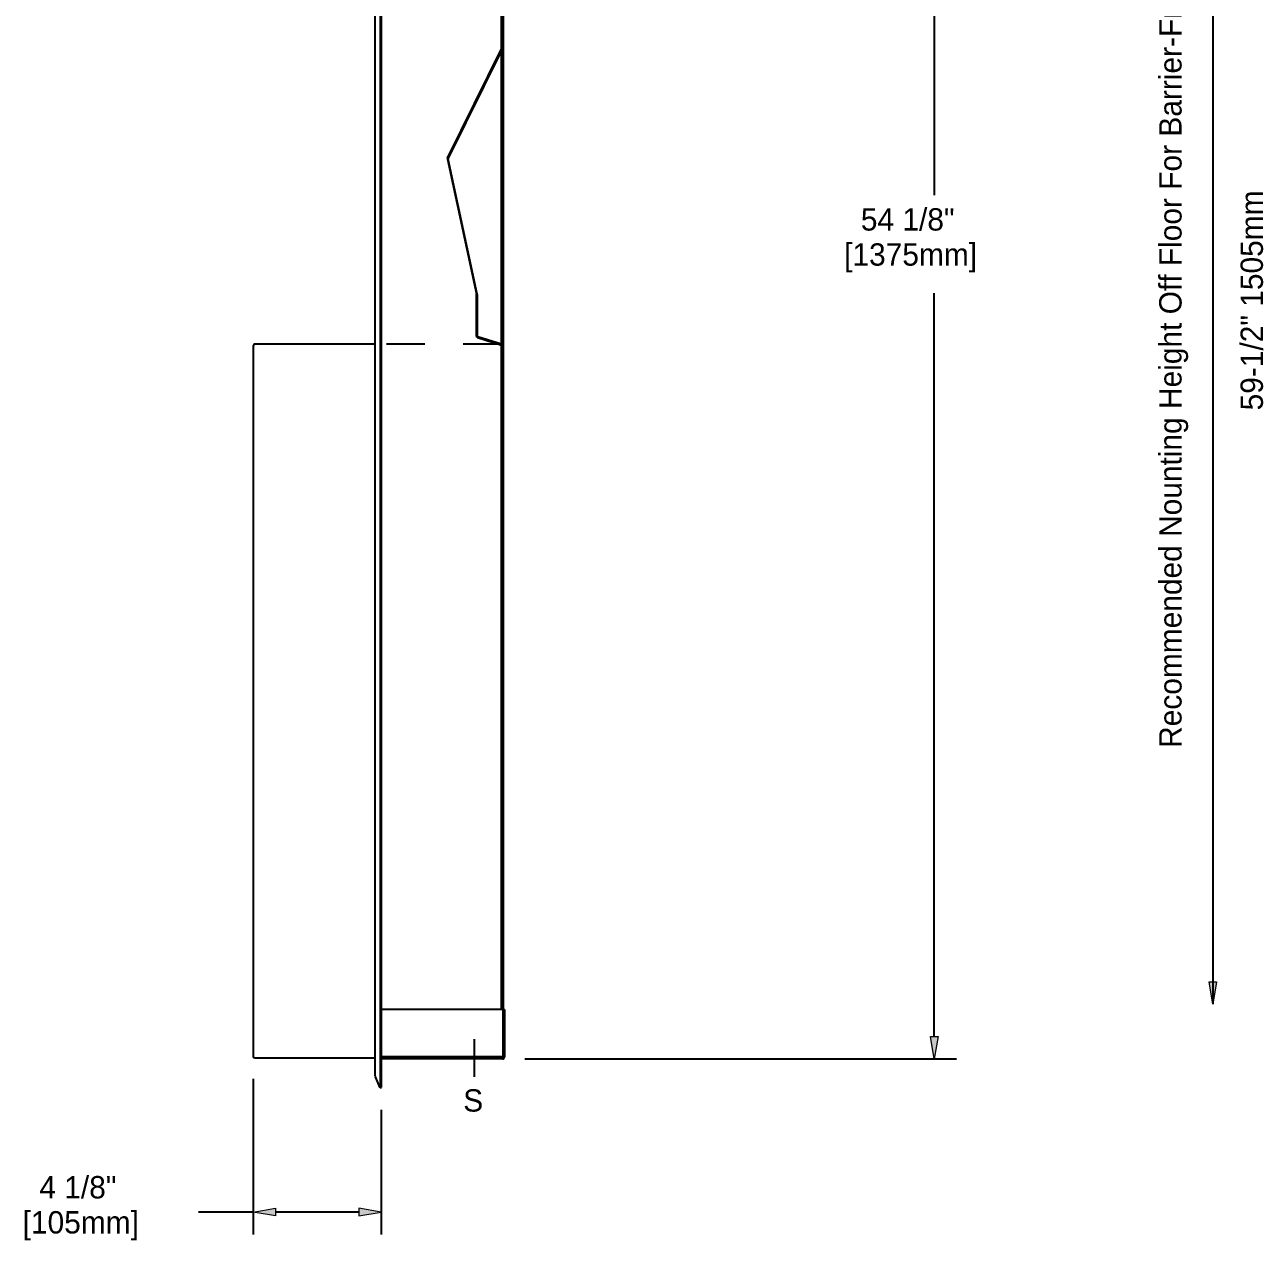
# Model space of a CAD drawing. Header units: inches. Extents: x 0 to 7.98, y 1.62 to 9.38.
# Drawn here: x 4.756 to 7.984, y 3.131 to 6.3 of the extents above; entities that cross this region are included whole.
import ezdxf

# ---------------------------------------------------------------- set-up
doc = ezdxf.new("R2010")
doc.units = ezdxf.units.IN
doc.header["$MEASUREMENT"] = 0
doc.linetypes.add('AI-Linetype-15', pattern=[0.064729, 0.040456, -0.008091, 0.008091, -0.008091])
doc.linetypes.add('AI-Linetype-9', pattern=[0.060683, 0.040456, -0.020228])
doc.layers.add('Layer 1', color=7, linetype='Continuous')

# ---------------------------------------------------------------- blocks, each defined once
blk = doc.blocks.new('block 401')
at = {"layer": 'Layer 1', "color": 7, "lineweight": 25, "true_color": 0xffffff}
blk.add_lwpolyline([(5.392, 3.6062), (5.6698, 3.6062)], dxfattribs=at)
blk = doc.blocks.new('block 402')
at = {"layer": 'Layer 1', "color": 7, "linetype": 'AI-Linetype-9', "lineweight": 25, "true_color": 0xffffff}
blk.add_lwpolyline([(5.9986, 5.4672), (5.6849, 5.4672)], dxfattribs=at)
blk = doc.blocks.new('block 403')
at = {"layer": 'Layer 1', "color": 7, "lineweight": 25, "true_color": 0xffffff}
blk.add_lwpolyline([(5.392, 5.4672), (5.3567, 5.4672)], dxfattribs=at)
blk = doc.blocks.new('block 404')
at = {"layer": 'Layer 1', "color": 7, "lineweight": 25, "true_color": 0xffffff}
blk.add_lwpolyline([(5.3556, 3.6062), (5.392, 3.6062)], dxfattribs=at)
blk = doc.blocks.new('block 406')
at = {"layer": 'Layer 1', "color": 7, "lineweight": 25, "true_color": 0xffffff}
blk.add_lwpolyline([(5.3516, 5.4621), (5.3516, 3.6103)], dxfattribs=at)
blk = doc.blocks.new('block 407')
at = {"layer": 'Layer 1', "color": 7, "lineweight": 25, "true_color": 0xffffff}
blk.add_open_spline([(5.3567, 5.4672), (5.3539, 5.4672), (5.3516, 5.4649), (5.3516, 5.4621), (5.3516, 5.4621), (5.3516, 5.4621), (5.3516, 5.4621)], degree=3, knots=[0, 0, 0, 0, 1, 1, 1, 2, 2, 2, 2], dxfattribs=at)
blk = doc.blocks.new('block 408')
at = {"layer": 'Layer 1', "color": 7, "lineweight": 25, "true_color": 0xffffff}
blk.add_open_spline([(5.3516, 3.6103), (5.3516, 3.608), (5.3534, 3.6062), (5.3556, 3.6062), (5.3556, 3.6062), (5.3556, 3.6062), (5.3556, 3.6062)], degree=3, knots=[0, 0, 0, 0, 1, 1, 1, 2, 2, 2, 2], dxfattribs=at)
blk = doc.blocks.new('block 418')
at = {"layer": 'Layer 1', "color": 7, "lineweight": 25, "true_color": 0xffffff}
blk.add_lwpolyline([(5.6849, 3.5355), (5.6849, 3.5289)], dxfattribs=at)
blk = doc.blocks.new('block 419')
at = {"layer": 'Layer 1', "color": 7, "lineweight": 25, "true_color": 0xffffff}
blk.add_lwpolyline([(5.6826, 3.528), (5.6849, 3.5289)], dxfattribs=at)
blk = doc.blocks.new('block 420')
at = {"layer": 'Layer 1', "color": 7, "lineweight": 25, "true_color": 0xffffff}
blk.add_lwpolyline([(5.6826, 3.528), (5.6826, 3.528)], dxfattribs=at)
blk = doc.blocks.new('block 421')
at = {"layer": 'Layer 1', "color": 7, "lineweight": 25, "true_color": 0xffffff}
blk.add_lwpolyline([(5.6826, 3.528), (5.6826, 3.5347)], dxfattribs=at)
blk = doc.blocks.new('block 422')
at = {"layer": 'Layer 1', "color": 7, "lineweight": 25, "true_color": 0xffffff}
blk.add_lwpolyline([(5.6826, 3.5355), (5.6826, 3.5347)], dxfattribs=at)
blk = doc.blocks.new('block 423')
at = {"layer": 'Layer 1', "color": 7, "lineweight": 25, "true_color": 0xffffff}
blk.add_lwpolyline([(5.6826, 3.5358), (5.6826, 3.5355)], dxfattribs=at)
blk = doc.blocks.new('block 424')
at = {"layer": 'Layer 1', "color": 7, "lineweight": 25, "true_color": 0xffffff}
blk.add_open_spline([(5.6826, 3.5347), (5.6824, 3.533), (5.6824, 3.5297), (5.6826, 3.528)], degree=3, dxfattribs=at)
blk = doc.blocks.new('block 425')
at = {"layer": 'Layer 1', "color": 7, "lineweight": 25, "true_color": 0xffffff}
blk.add_lwpolyline([(5.6826, 3.528), (5.6826, 3.528)], dxfattribs=at)
blk = doc.blocks.new('block 426')
at = {"layer": 'Layer 1', "color": 7, "lineweight": 25, "true_color": 0xffffff}
blk.add_lwpolyline([(5.6826, 3.528), (5.6702, 3.5573)], dxfattribs=at)
blk = doc.blocks.new('block 427')
at = {"layer": 'Layer 1', "color": 7, "lineweight": 25, "true_color": 0xffffff}
blk.add_lwpolyline([(5.6849, 8.0516), (5.6849, 3.5355)], dxfattribs=at)
blk = doc.blocks.new('block 428')
at = {"layer": 'Layer 1', "color": 7, "lineweight": 25, "true_color": 0xffffff}
blk.add_lwpolyline([(5.6826, 8.0513), (5.6826, 3.5358)], dxfattribs=at)
blk = doc.blocks.new('block 429')
at = {"layer": 'Layer 1', "color": 7, "lineweight": 25, "true_color": 0xffffff}
blk.add_open_spline([(5.6698, 3.5593), (5.6697, 3.5587), (5.6699, 3.5578), (5.6702, 3.5573)], degree=3, dxfattribs=at)
blk = doc.blocks.new('block 430')
at = {"layer": 'Layer 1', "color": 7, "lineweight": 25, "true_color": 0xffffff}
blk.add_lwpolyline([(5.6698, 3.5593), (5.6698, 3.5652)], dxfattribs=at)
blk = doc.blocks.new('block 431')
at = {"layer": 'Layer 1', "color": 7, "lineweight": 25, "true_color": 0xffffff}
blk.add_lwpolyline([(5.6698, 3.5652), (5.6698, 8.0219)], dxfattribs=at)
blk = doc.blocks.new('block 442')
at = {"layer": 'Layer 1', "color": 7, "lineweight": 25, "true_color": 0xffffff}
blk.add_lwpolyline([(6.0035, 3.7323), (6.0035, 7.8548)], dxfattribs=at)
blk = doc.blocks.new('block 443')
at = {"layer": 'Layer 1', "color": 7, "lineweight": 25, "true_color": 0xffffff}
blk.add_lwpolyline([(6.0033, 3.6847), (6.0035, 3.6847)], dxfattribs=at)
blk = doc.blocks.new('block 455')
at = {"layer": 'Layer 1', "color": 7, "lineweight": 25, "true_color": 0xffffff}
blk.add_lwpolyline([(6.0033, 3.7323), (5.6849, 3.7323)], dxfattribs=at)
blk = doc.blocks.new('block 456')
at = {"layer": 'Layer 1', "color": 7, "lineweight": 25, "true_color": 0xffffff}
blk.add_lwpolyline([(6.0033, 3.6087), (6.0033, 3.7323)], dxfattribs=at)
blk = doc.blocks.new('block 457')
at = {"layer": 'Layer 1', "color": 7, "lineweight": 25, "true_color": 0xffffff}
blk.add_lwpolyline([(6.0011, 3.6037), (5.6849, 3.6037)], dxfattribs=at)
blk = doc.blocks.new('block 458')
at = {"layer": 'Layer 1', "color": 7, "lineweight": 25, "true_color": 0xffffff}
blk.add_lwpolyline([(6.0033, 3.6087), (6.0028, 3.6069), (6.0023, 3.6054), (6.0018, 3.6043), (6.0013, 3.6037), (6.0011, 3.6037)], dxfattribs=at)
blk = doc.blocks.new('block 459')
at = {"layer": 'Layer 1', "color": 7, "lineweight": 25, "true_color": 0xffffff}
blk.add_lwpolyline([(6.0035, 3.6087), (6.0061, 3.6087)], dxfattribs=at)
blk = doc.blocks.new('block 460')
at = {"layer": 'Layer 1', "color": 7, "lineweight": 25, "true_color": 0xffffff}
blk.add_open_spline([(6.0011, 3.6037), (6.0039, 3.6037), (6.0061, 3.6059), (6.0061, 3.6087), (6.0061, 3.6087), (6.0061, 3.6087), (6.0061, 3.6087)], degree=3, knots=[0, 0, 0, 0, 1, 1, 1, 2, 2, 2, 2], dxfattribs=at)
blk = doc.blocks.new('block 461')
at = {"layer": 'Layer 1', "color": 7, "lineweight": 25, "true_color": 0xffffff}
blk.add_open_spline([(6.0028, 3.6069), (6.0032, 3.6073), (6.0036, 3.6081), (6.0035, 3.6087)], degree=3, dxfattribs=at)
blk = doc.blocks.new('block 462')
at = {"layer": 'Layer 1', "color": 7, "lineweight": 25, "true_color": 0xffffff}
blk.add_lwpolyline([(6.0061, 3.7323), (6.0035, 3.7323)], dxfattribs=at)
blk = doc.blocks.new('block 463')
at = {"layer": 'Layer 1', "color": 7, "lineweight": 25, "true_color": 0xffffff}
blk.add_lwpolyline([(6.0061, 3.7323), (6.0061, 3.6087)], dxfattribs=at)
blk = doc.blocks.new('block 464')
at = {"layer": 'Layer 1', "color": 7, "lineweight": 25, "true_color": 0xffffff}
blk.add_lwpolyline([(6.0035, 3.7323), (6.0035, 3.6087)], dxfattribs=at)
blk = doc.blocks.new('block 465')
at = {"layer": 'Layer 1', "color": 7, "lineweight": 25, "true_color": 0xffffff}
blk.add_lwpolyline([(6.0033, 3.6087), (6.0033, 3.6087)], dxfattribs=at)
blk = doc.blocks.new('block 503')
at = {"layer": 'Layer 1', "color": 7, "lineweight": 25, "true_color": 0xffffff}
blk.add_lwpolyline([(5.9986, 3.7323), (5.9986, 7.8548)], dxfattribs=at)
blk = doc.blocks.new('block 505')
at = {"layer": 'Layer 1', "color": 7, "lineweight": 25, "true_color": 0xffffff}
blk.add_lwpolyline([(6.0033, 3.6087), (5.6849, 3.6087)], dxfattribs=at)
blk = doc.blocks.new('block 602')
at = {"layer": 'Layer 1', "color": 7, "lineweight": 25, "true_color": 0xffffff}
blk.add_lwpolyline([(6.0593, 7.9835), (7.1849, 7.9835)], dxfattribs=at)
blk = doc.blocks.new('block 603')
at = {"layer": 'Layer 1', "color": 7, "lineweight": 25, "true_color": 0xffffff}
blk.add_lwpolyline([(6.0593, 3.6037), (7.1849, 3.6037)], dxfattribs=at)
blk = doc.blocks.new('block 604')
at = {"layer": 'Layer 1', "color": 7, "lineweight": 25, "true_color": 0xffffff}
blk.add_lwpolyline([(7.1266, 7.9252), (7.1266, 5.8551)], dxfattribs=at)
blk = doc.blocks.new('block 605')
at = {"layer": 'Layer 1', "color": 7, "lineweight": 25, "true_color": 0xffffff}
blk.add_lwpolyline([(7.1266, 3.6619), (7.1266, 5.5999)], dxfattribs=at)
blk = doc.blocks.new('block 606')
at = {"layer": 'Layer 1', "true_color": 0xffffff}
h = blk.add_hatch(color=7, dxfattribs=at)
h.dxf.hatch_style = 2
h.paths.add_polyline_path([(7.1169, 7.9252), (7.1363, 7.9252), (7.1266, 7.9835)])
at = {"layer": 'Layer 1', "lineweight": 0}
blk.add_lwpolyline([(7.1169, 7.9252), (7.1363, 7.9252), (7.1266, 7.9835), (7.1169, 7.9252)], dxfattribs=at)
blk = doc.blocks.new('block 607')
at = {"layer": 'Layer 1', "true_color": 0xffffff}
h = blk.add_hatch(color=7, dxfattribs=at)
h.dxf.hatch_style = 2
h.paths.add_polyline_path([(7.1169, 3.6619), (7.1363, 3.6619), (7.1266, 3.6037)])
at = {"layer": 'Layer 1', "lineweight": 0}
blk.add_lwpolyline([(7.1169, 3.6619), (7.1363, 3.6619), (7.1266, 3.6037), (7.1169, 3.6619)], dxfattribs=at)
blk = doc.blocks.new('block 608')
at = {"layer": 'Layer 1', "color": 7, "true_color": 0xffffff, "char_height": 0.058256, "attachment_point": 7}
for s, insert in [('\\fMyriad Pro|b0|i0|c0|p34;\\W1;54 1/8"', (6.9352, 5.7622)), ('\\fMyriad Pro|b0|i0|c0|p34;\\W1; [1375mm]', (6.87, 5.654))]:
    blk.add_mtext(s, dxfattribs=dict(at, insert=insert))
blk = doc.blocks.new('block 609')
at = {"layer": 'Layer 1', "color": 7, "lineweight": 25, "true_color": 0xffffff}
blk.add_lwpolyline([(6.0011, 7.9835), (6.0011, 7.9835)], dxfattribs=at)
blk = doc.blocks.new('block 610')
at = {"layer": 'Layer 1', "color": 7, "lineweight": 25, "true_color": 0xffffff}
blk.add_lwpolyline([(6.0011, 3.6037), (6.0011, 3.6037)], dxfattribs=at)
blk = doc.blocks.new('block 611')
at = {"layer": 'Layer 1', "color": 7, "lineweight": 25, "true_color": 0xffffff}
blk.add_lwpolyline([(7.1266, 3.6037), (7.1266, 3.6037)], dxfattribs=at)
blk = doc.blocks.new('block 601')
at = {"layer": 'Layer 1'}
for name in ['block 609', 'block 602', 'block 606', 'block 604', 'block 608', 'block 605', 'block 607', 'block 610', 'block 603', 'block 611']:
    blk.add_blockref(name, (0, 0), dxfattribs=at)
blk = doc.blocks.new('block 613')
at = {"layer": 'Layer 1', "color": 7, "lineweight": 25, "true_color": 0xffffff}
blk.add_lwpolyline([(5.3516, 3.552), (5.3516, 3.1463)], dxfattribs=at)
blk = doc.blocks.new('block 614')
at = {"layer": 'Layer 1', "color": 7, "lineweight": 25, "true_color": 0xffffff}
blk.add_lwpolyline([(5.6849, 3.4707), (5.6849, 3.1463)], dxfattribs=at)
blk = doc.blocks.new('block 615')
at = {"layer": 'Layer 1', "color": 7, "lineweight": 25, "true_color": 0xffffff}
blk.add_lwpolyline([(5.6267, 3.2045), (5.4098, 3.2045)], dxfattribs=at)
blk = doc.blocks.new('block 616')
at = {"layer": 'Layer 1', "color": 7, "lineweight": 25, "true_color": 0xffffff}
blk.add_lwpolyline([(5.3516, 3.2045), (5.209, 3.2045)], dxfattribs=at)
blk = doc.blocks.new('block 617')
at = {"layer": 'Layer 1', "true_color": 0xffffff}
h = blk.add_hatch(color=7, dxfattribs=at)
h.dxf.hatch_style = 2
h.paths.add_polyline_path([(5.6267, 3.2142), (5.6267, 3.1948), (5.6849, 3.2045)])
at = {"layer": 'Layer 1', "lineweight": 0}
blk.add_lwpolyline([(5.6267, 3.2142), (5.6267, 3.1948), (5.6849, 3.2045), (5.6267, 3.2142)], dxfattribs=at)
blk = doc.blocks.new('block 618')
at = {"layer": 'Layer 1', "true_color": 0xffffff}
h = blk.add_hatch(color=7, dxfattribs=at)
h.dxf.hatch_style = 2
h.paths.add_polyline_path([(5.4098, 3.2142), (5.4098, 3.1948), (5.3516, 3.2045)])
at = {"layer": 'Layer 1', "lineweight": 0}
blk.add_lwpolyline([(5.4098, 3.2142), (5.4098, 3.1948), (5.3516, 3.2045), (5.4098, 3.2142)], dxfattribs=at)
blk = doc.blocks.new('block 619')
at = {"layer": 'Layer 1', "color": 7, "true_color": 0xffffff, "char_height": 0.058256, "attachment_point": 7}
for s, insert in [('\\fMyriad Pro|b0|i0|c0|p34;\\W1;4 1/8"', (4.7943, 3.2392)), ('\\fMyriad Pro|b0|i0|c0|p34;\\W1; [105mm]', (4.7291, 3.131))]:
    blk.add_mtext(s, dxfattribs=dict(at, insert=insert))
blk = doc.blocks.new('block 620')
at = {"layer": 'Layer 1', "color": 7, "lineweight": 25, "true_color": 0xffffff}
blk.add_lwpolyline([(5.3516, 3.6103), (5.3516, 3.6103)], dxfattribs=at)
blk = doc.blocks.new('block 621')
at = {"layer": 'Layer 1', "color": 7, "lineweight": 25, "true_color": 0xffffff}
blk.add_lwpolyline([(5.6849, 3.5289), (5.6849, 3.5289)], dxfattribs=at)
blk = doc.blocks.new('block 622')
at = {"layer": 'Layer 1', "color": 7, "lineweight": 25, "true_color": 0xffffff}
blk.add_lwpolyline([(5.6849, 3.2045), (5.6849, 3.2045)], dxfattribs=at)
blk = doc.blocks.new('block 612')
at = {"layer": 'Layer 1'}
for name in ['block 620', 'block 613', 'block 621', 'block 614', 'block 619', 'block 616', 'block 618', 'block 615', 'block 617', 'block 622']:
    blk.add_blockref(name, (0, 0), dxfattribs=at)
blk = doc.blocks.new('block 626')
at = {"layer": 'Layer 1', "color": 7, "lineweight": 25, "true_color": 0xffffff}
blk.add_lwpolyline([(6.0593, 3.6037), (7.1538, 3.6037)], dxfattribs=at)
blk = doc.blocks.new('block 627')
at = {"layer": 'Layer 1', "color": 7, "lineweight": 25, "true_color": 0xffffff}
blk.add_lwpolyline([(7.8524, 7.9252), (7.8524, 3.7467)], dxfattribs=at)
blk = doc.blocks.new('block 629')
at = {"layer": 'Layer 1', "true_color": 0xffffff}
h = blk.add_hatch(color=7, dxfattribs=at)
h.dxf.hatch_style = 2
h.paths.add_polyline_path([(7.8427, 3.805), (7.8621, 3.805), (7.8524, 3.7467)])
at = {"layer": 'Layer 1', "lineweight": 0}
blk.add_lwpolyline([(7.8427, 3.805), (7.8621, 3.805), (7.8524, 3.7467), (7.8427, 3.805)], dxfattribs=at)
blk = doc.blocks.new('block 630')
at = {"layer": 'Layer 1', "color": 7, "true_color": 0xffffff, "insert": (7.7886, 4.4145), "char_height": 0.058256, "attachment_point": 7, "rotation": 90}
blk.add_mtext('\\fMyriad Pro|b0|i0|c0|p34;\\W1;Recommended Nounting Height Off Floor For Barrier-Free Design', dxfattribs=at)
blk = doc.blocks.new('block 631')
at = {"layer": 'Layer 1', "color": 7, "true_color": 0xffffff, "insert": (7.9839, 5.2943), "char_height": 0.058256, "attachment_point": 7, "rotation": 90}
blk.add_mtext('\\fMyriad Pro|b0|i0|c0|p34;\\W1;59-1/2" 1505mm', dxfattribs=at)
blk = doc.blocks.new('block 632')
at = {"layer": 'Layer 1', "color": 7, "linetype": 'AI-Linetype-15', "lineweight": 25, "true_color": 0xffffff}
blk.add_lwpolyline([(5.9277, 3.6552), (5.9277, 3.5568)], dxfattribs=at)
blk = doc.blocks.new('block 633')
at = {"layer": 'Layer 1', "color": 7, "true_color": 0xffffff, "insert": (5.8989, 3.4655), "char_height": 0.058256, "attachment_point": 7}
blk.add_mtext('\\fMyriad Pro|b0|i0|c0|p34;\\W1;S', dxfattribs=at)
blk = doc.blocks.new('block 639')
at = {"layer": 'Layer 1', "color": 7, "lineweight": 25, "true_color": 0xffffff}
blk.add_open_spline([(5.9353, 5.4886), (5.9353, 5.4876), (5.936, 5.4866), (5.937, 5.4863)], degree=3, dxfattribs=at)
blk = doc.blocks.new('block 640')
at = {"layer": 'Layer 1', "color": 7, "lineweight": 25, "true_color": 0xffffff}
blk.add_open_spline([(5.9333, 5.488), (5.9332, 5.4865), (5.9343, 5.485), (5.9358, 5.4846)], degree=3, dxfattribs=at)
blk = doc.blocks.new('block 641')
at = {"layer": 'Layer 1', "color": 7, "lineweight": 25, "true_color": 0xffffff}
blk.add_open_spline([(5.9333, 5.5963), (5.9333, 5.5965), (5.9333, 5.5968), (5.9332, 5.597)], degree=3, dxfattribs=at)
blk = doc.blocks.new('block 642')
at = {"layer": 'Layer 1', "color": 7, "lineweight": 25, "true_color": 0xffffff}
blk.add_open_spline([(5.9353, 5.5965), (5.9353, 5.5967), (5.9353, 5.597), (5.9352, 5.5972)], degree=3, dxfattribs=at)
blk = doc.blocks.new('block 643')
at = {"layer": 'Layer 1', "color": 7, "lineweight": 25, "true_color": 0xffffff}
blk.add_open_spline([(5.8601, 5.9515), (5.8598, 5.9509), (5.8596, 5.9498), (5.8598, 5.9492)], degree=3, dxfattribs=at)
blk = doc.blocks.new('block 644')
at = {"layer": 'Layer 1', "color": 7, "lineweight": 25, "true_color": 0xffffff}
blk.add_open_spline([(5.858, 5.9517), (5.8576, 5.9511), (5.8575, 5.9501), (5.8577, 5.9494)], degree=3, dxfattribs=at)
blk = doc.blocks.new('block 645')
at = {"layer": 'Layer 1', "color": 7, "lineweight": 25, "true_color": 0xffffff}
blk.add_lwpolyline([(5.9353, 5.5965), (5.9353, 5.4886)], dxfattribs=at)
blk = doc.blocks.new('block 646')
at = {"layer": 'Layer 1', "color": 7, "lineweight": 25, "true_color": 0xffffff}
blk.add_lwpolyline([(5.9333, 5.488), (5.9333, 5.5964)], dxfattribs=at)
blk = doc.blocks.new('block 647')
at = {"layer": 'Layer 1', "color": 7, "lineweight": 25, "true_color": 0xffffff}
blk.add_lwpolyline([(5.8577, 5.9494), (5.9332, 5.5969)], dxfattribs=at)
blk = doc.blocks.new('block 648')
at = {"layer": 'Layer 1', "color": 7, "lineweight": 25, "true_color": 0xffffff}
blk.add_lwpolyline([(5.9986, 6.2324), (5.8601, 5.9515)], dxfattribs=at)
blk = doc.blocks.new('block 649')
at = {"layer": 'Layer 1', "color": 7, "lineweight": 25, "true_color": 0xffffff}
blk.add_lwpolyline([(5.9358, 5.4846), (5.9986, 5.4647)], dxfattribs=at)
blk = doc.blocks.new('block 650')
at = {"layer": 'Layer 1', "color": 7, "lineweight": 25, "true_color": 0xffffff}
blk.add_lwpolyline([(5.9986, 5.4668), (5.937, 5.4863)], dxfattribs=at)
blk = doc.blocks.new('block 651')
at = {"layer": 'Layer 1', "color": 7, "lineweight": 25, "true_color": 0xffffff}
blk.add_lwpolyline([(5.9352, 5.5972), (5.8598, 5.9492)], dxfattribs=at)
blk = doc.blocks.new('block 652')
at = {"layer": 'Layer 1', "color": 7, "lineweight": 25, "true_color": 0xffffff}
blk.add_lwpolyline([(5.858, 5.9517), (5.9986, 6.237)], dxfattribs=at)
blk = doc.blocks.new('block 653')
at = {"layer": 'Layer 1', "color": 7, "lineweight": 25, "true_color": 0xffffff}
blk.add_lwpolyline([(5.6698, 5.4672), (5.392, 5.4672)], dxfattribs=at)

msp = doc.modelspace()

# ---------------------------------------------------------------- block references
at = {"layer": 'Layer 1'}
for name in ['block 428', 'block 427', 'block 431', 'block 601', 'block 627', 'block 503', 'block 442', 'block 630', 'block 652', 'block 648', 'block 644', 'block 647', 'block 643', 'block 651', 'block 631', 'block 641', 'block 646', 'block 642', 'block 645', 'block 640', 'block 639', 'block 407', 'block 406', 'block 403', 'block 653', 'block 402', 'block 649', 'block 650', 'block 629', 'block 455', 'block 456', 'block 462', 'block 464', 'block 463', 'block 443', 'block 632', 'block 612', 'block 408', 'block 404', 'block 401', 'block 505', 'block 457', 'block 458', 'block 460', 'block 461', 'block 465', 'block 459', 'block 626', 'block 429', 'block 430', 'block 426', 'block 424', 'block 423', 'block 422', 'block 421', 'block 419', 'block 420', 'block 425', 'block 418', 'block 633']:
    msp.add_blockref(name, (0, 0), dxfattribs=at)

doc.saveas('drawing.dxf')
